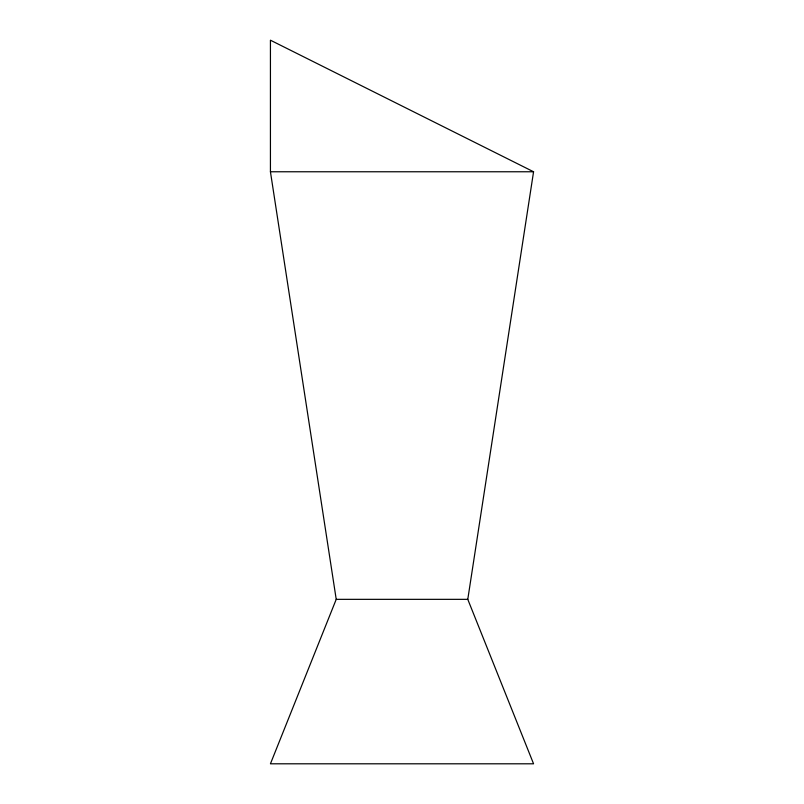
<?xml version="1.0" encoding="UTF-8"?>
<svg xmlns="http://www.w3.org/2000/svg" width="804" height="804" viewBox="0 0 804 804"><rect width="100%" height="100%" fill="white"/><g stroke="black" fill="none" stroke-linecap="round" stroke-linejoin="round"><path stroke-width="1.21" d="M467.777 599.342L533.565 171.765L270.435 40.2L270.435 171.765L336.223 599.342L270.435 763.8L533.565 763.8L467.777 599.342L336.223 599.342M270.435 171.765L533.565 171.765"/></g></svg>
